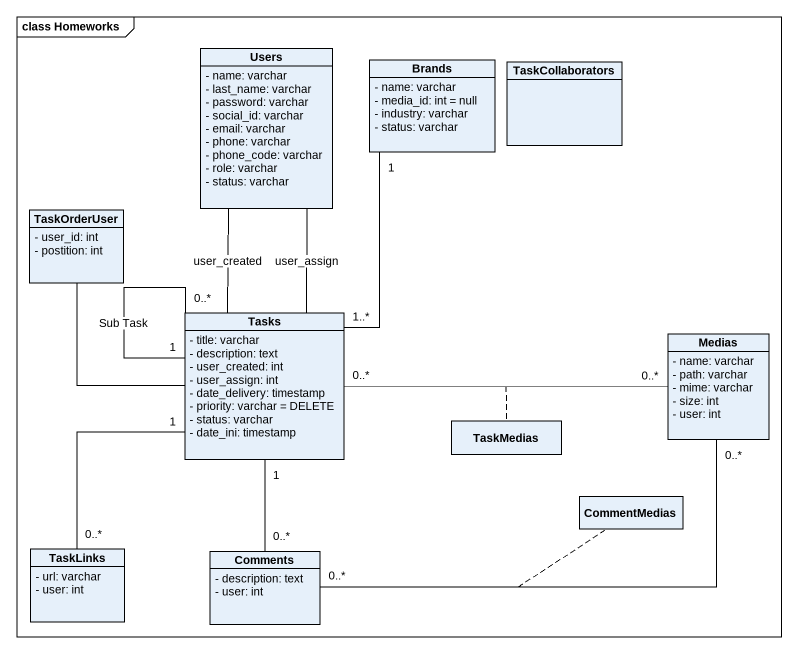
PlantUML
@startuml
mainframe class Homeworks
hide circle
hide empty members
skinparam classAttributeIconSize 0
class Users {
  - name: varchar
  - last_name: varchar
  - password: varchar
  - social_id: varchar
  - email: varchar
  - phone: varchar
  - phone_code: varchar
  - role: varchar
  - status: varchar
}
class Brands {
  - name: varchar
  - media_id: int = null
  - industry: varchar
  - status: varchar
}
class TaskCollaborators
class TaskOrderUser {
  - user_id: int
  - postition: int
}
class Tasks {
  - title: varchar
  - description: text
  - user_created: int
  - user_assign: int
  - date_delivery: timestamp
  - priority: varchar = DELETE
  - status: varchar
  - date_ini: timestamp
}
class Medias {
  - name: varchar
  - path: varchar
  - mime: varchar
  - size: int
  - user: int
}
class TaskMedias
class CommentMedias
class TaskLinks {
  - url: varchar
  - user: int
}
class Comments {
  - description: text
  - user: int
}
Users -- Tasks : user_assign
Users -- Tasks : user_created
TaskOrderUser -- Tasks
Tasks "1..*" -up- "1" Brands
Tasks "0..*" -- "1" Tasks : Sub Task
Tasks "0..*" -right- "0..*" Medias
(Tasks, Medias) .. TaskMedias
Tasks "1" -- "0..*" TaskLinks
Tasks "1" -- "0..*" Comments
Comments "0..*" -right- "0..*" Medias
(Comments, Medias) .. CommentMedias
@enduml
